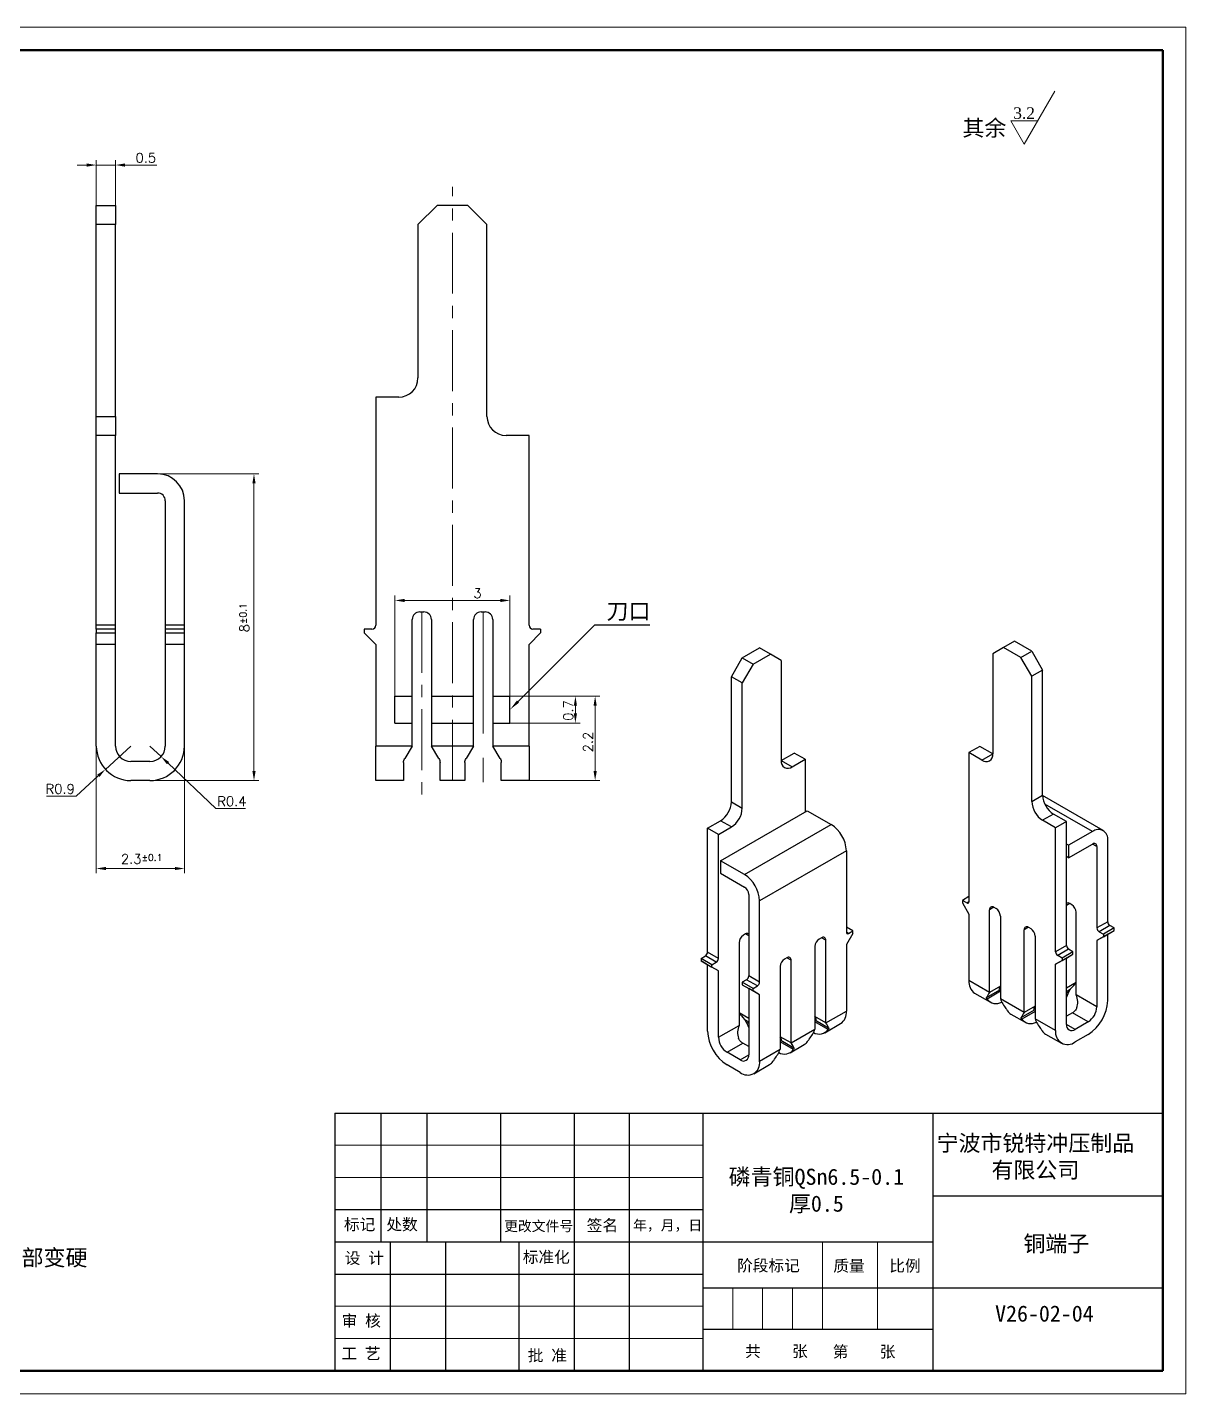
# Model space of a CAD drawing. Header units: millimetres. Extents: x 2517 to 6633, y 792 to 3241.
# Drawn here: x 3887.32 to 3917.55, y 1156.19 to 1191.83 of the extents above; entities that cross this region are included whole.
import ezdxf

# ---------------------------------------------------------------- set-up
doc = ezdxf.new("R2010")
doc.units = ezdxf.units.MM
doc.linetypes.add('CENTER', pattern=[50.8, 31.75, -6.35, 6.35, -6.35])
for name, color, linetype, lineweight in [('AM_5', 3, 'Continuous', 25), ('中心线', 1, 'CENTER', 9), ('实线', 7, 'Continuous', 25), ('尺寸标注', 2, 'Continuous', 9), ('引导线', 6, 'Continuous', 9), ('文本', 3, 'Continuous', 15), ('粗实线', 9, 'Continuous', 50)]:
    doc.layers.add(name, color=color, linetype=linetype, lineweight=lineweight)
doc.styles.add('st', font='txt.shx')
doc.styles.get("Standard").update_dxf_attribs({"font": 'simfang.ttf'})
doc.dimstyles.new('st0.1', dxfattribs={"dimscale": 0.1, "dimtxt": 2.5, "dimasz": 2.5, "dimexe": 1.25, "dimexo": 0, "dimtad": 1, "dimtoh": 1, "dimdec": 3, "dimdsep": 46, "dimtxsty": 'st', "dimcen": 0, "dimclrd": 256, "dimclre": 256, "dimclrt": 256, "dimadec": 4, "dimazin": 2, "dimtfac": 1, "dimtdec": 3, "dimtmove": 0, "dimatfit": 1, "dimfxl": 0, "dimlwd": -1, "dimlwe": -1, "dimarcsym": 0})

# ---------------------------------------------------------------- blocks, each defined once
blk = doc.blocks.new('*D256')
at = {"layer": 'Defpoints', "color": 0, "ltscale": 0.1, "transparency": 16777216}
for p in [(3890.72, 1180.178), (3893.235, 1180.178), (3890.32, 1172.178)]:
    blk.add_point(p, dxfattribs=at)
at = {"layer": '尺寸标注', "ltscale": 0.1, "transparency": 16777216}
for p, q in [((3890.72, 1180.178), (3893.36, 1180.178)), ((3893.235, 1172.428), (3893.235, 1179.928)), ((3890.32, 1172.178), (3893.36, 1172.178))]:
    blk.add_line(p, q, dxfattribs=at)
for points in [[(3893.193, 1179.928), (3893.277, 1179.928), (3893.235, 1180.178)], [(3893.193, 1172.428), (3893.277, 1172.428), (3893.235, 1172.178)]]:
    blk.add_solid(points, dxfattribs=at)
at = {"layer": '尺寸标注', "ltscale": 0.1, "transparency": 16777216, "insert": (3892.985, 1176.426), "char_height": 0.25, "attachment_point": 5, "rotation": 90, "style": 'st'}
blk.add_mtext('8{}{\\A0;{\\H1.5x;}{\\A2;\\H0.71x;\\C3;%%p0.1}}', dxfattribs=at)
blk = doc.blocks.new('*D261')
at = {"layer": 'Defpoints', "color": 0, "ltscale": 0.1, "transparency": 16777216}
for p in [(3890.02, 1173.078), (3889.357, 1172.47)]:
    blk.add_point(p, dxfattribs=at)
at = {"layer": '尺寸标注', "ltscale": 0.1, "transparency": 16777216}
for p, q in [((3890.02, 1173.078), (3889.357, 1172.47)), ((3889.173, 1172.301), (3888.595, 1171.771)), ((3888.595, 1171.771), (3887.824, 1171.771))]:
    blk.add_line(p, q, dxfattribs=at)
blk.add_solid([(3889.145, 1172.332), (3889.201, 1172.27), (3889.357, 1172.47)], dxfattribs=at)
at = {"layer": '尺寸标注', "ltscale": 0.1, "transparency": 16777216, "insert": (3888.179, 1171.959), "char_height": 0.25, "attachment_point": 5, "style": 'st'}
blk.add_mtext('R0.9', dxfattribs=at)
blk = doc.blocks.new('*D262')
at = {"layer": 'Defpoints', "color": 0, "ltscale": 0.1, "transparency": 16777216}
for p in [(3890.52, 1173.078), (3890.811, 1172.803)]:
    blk.add_point(p, dxfattribs=at)
at = {"layer": '尺寸标注', "ltscale": 0.1, "transparency": 16777216}
for p, q in [((3890.52, 1173.078), (3890.811, 1172.803)), ((3890.993, 1172.631), (3892.243, 1171.449)), ((3892.243, 1171.449), (3893.014, 1171.449))]:
    blk.add_line(p, q, dxfattribs=at)
blk.add_solid([(3891.021, 1172.662), (3890.964, 1172.601), (3890.811, 1172.803)], dxfattribs=at)
at = {"layer": '尺寸标注', "ltscale": 0.1, "transparency": 16777216, "insert": (3892.659, 1171.637), "char_height": 0.25, "attachment_point": 5, "style": 'st'}
blk.add_mtext('R0.4', dxfattribs=at)
blk = doc.blocks.new('*D263')
at = {"layer": 'Defpoints', "color": 0, "ltscale": 0.1, "transparency": 16777216}
for p in [(3889.12, 1173.078), (3891.42, 1173.078), (3891.42, 1169.883)]:
    blk.add_point(p, dxfattribs=at)
at = {"layer": '尺寸标注', "ltscale": 0.1, "transparency": 16777216}
for p, q in [((3889.12, 1173.078), (3889.12, 1169.758)), ((3891.42, 1173.078), (3891.42, 1169.758)), ((3889.37, 1169.883), (3891.17, 1169.883))]:
    blk.add_line(p, q, dxfattribs=at)
for points in [[(3889.37, 1169.925), (3889.37, 1169.842), (3889.12, 1169.883)], [(3891.17, 1169.925), (3891.17, 1169.842), (3891.42, 1169.883)]]:
    blk.add_solid(points, dxfattribs=at)
at = {"layer": '尺寸标注', "ltscale": 0.1, "transparency": 16777216, "insert": (3890.306, 1170.133), "char_height": 0.25, "attachment_point": 5, "style": 'st'}
blk.add_mtext('2.3{}{\\A0;{\\H1.5x;}{\\A2;\\H0.71x;\\C3;%%p0.1}}', dxfattribs=at)
blk = doc.blocks.new('*D264')
at = {"layer": 'Defpoints', "color": 0, "ltscale": 0.1, "transparency": 16777216}
for p in [(3889.62, 1188.233), (3889.12, 1187.178), (3889.62, 1187.178)]:
    blk.add_point(p, dxfattribs=at)
at = {"layer": '尺寸标注', "ltscale": 0.1, "transparency": 16777216}
for p, q in [((3889.12, 1187.178), (3889.12, 1188.358)), ((3889.62, 1187.178), (3889.62, 1188.358)), ((3888.87, 1188.233), (3888.62, 1188.233)), ((3889.12, 1188.233), (3889.62, 1188.233)), ((3889.87, 1188.233), (3890.704, 1188.233))]:
    blk.add_line(p, q, dxfattribs=at)
for points in [[(3888.87, 1188.275), (3888.87, 1188.191), (3889.12, 1188.233)], [(3889.87, 1188.275), (3889.87, 1188.191), (3889.62, 1188.233)]]:
    blk.add_solid(points, dxfattribs=at)
at = {"layer": '尺寸标注', "ltscale": 0.1, "transparency": 16777216, "insert": (3890.412, 1188.42), "char_height": 0.25, "attachment_point": 5, "style": 'st'}
blk.add_mtext('0.5', dxfattribs=at)
blk = doc.blocks.new('*D268')
at = {"layer": 'Defpoints', "color": 0, "ltscale": 0.1, "transparency": 16777216}
for p in [(3899.914, 1174.378), (3901.622, 1174.378), (3899.914, 1173.678)]:
    blk.add_point(p, dxfattribs=at)
at = {"layer": '尺寸标注', "ltscale": 0.1, "transparency": 16777216}
for p, q in [((3899.914, 1174.378), (3901.747, 1174.378)), ((3901.622, 1173.928), (3901.622, 1174.128)), ((3899.914, 1173.678), (3901.747, 1173.678))]:
    blk.add_line(p, q, dxfattribs=at)
for points in [[(3901.58, 1174.128), (3901.663, 1174.128), (3901.622, 1174.378)], [(3901.58, 1173.928), (3901.663, 1173.928), (3901.622, 1173.678)]]:
    blk.add_solid(points, dxfattribs=at)
at = {"layer": '尺寸标注', "ltscale": 0.1, "transparency": 16777216, "insert": (3901.434, 1174.004), "char_height": 0.25, "attachment_point": 5, "rotation": 90, "style": 'st'}
blk.add_mtext('0.7', dxfattribs=at)
blk = doc.blocks.new('*D269')
at = {"layer": 'Defpoints', "color": 0, "ltscale": 0.1, "transparency": 16777216}
for p in [(3899.914, 1174.378), (3900.414, 1172.178), (3902.137, 1172.178)]:
    blk.add_point(p, dxfattribs=at)
at = {"layer": '尺寸标注', "ltscale": 0.1, "transparency": 16777216}
for p, q in [((3899.914, 1174.378), (3902.262, 1174.378)), ((3902.137, 1174.128), (3902.137, 1172.428)), ((3900.414, 1172.178), (3902.262, 1172.178))]:
    blk.add_line(p, q, dxfattribs=at)
for points in [[(3902.095, 1174.128), (3902.179, 1174.128), (3902.137, 1174.378)], [(3902.095, 1172.428), (3902.179, 1172.428), (3902.137, 1172.178)]]:
    blk.add_solid(points, dxfattribs=at)
at = {"layer": '尺寸标注', "ltscale": 0.1, "transparency": 16777216, "insert": (3901.949, 1173.183), "char_height": 0.25, "attachment_point": 5, "rotation": 90, "style": 'st'}
blk.add_mtext('2.2', dxfattribs=at)
blk = doc.blocks.new('*S514')
at = {"layer": 'AM_5', "color": 3, "ltscale": 0.1}
for p, q in [((3902.12, 1176.235), (3900.126, 1174.24)), ((3902.27, 1176.235), (3902.12, 1176.235)), ((3903.563, 1176.235), (3902.27, 1176.235))]:
    blk.add_line(p, q, dxfattribs=at)
at = {"layer": 'AM_5', "color": 3, "linetype": 'Continuous', "ltscale": 0.1}
blk.add_trace([(3900.098, 1174.268), (3900.154, 1174.212), (3899.914, 1174.028)], dxfattribs=at)
blk = doc.blocks.new('*D273')
at = {"layer": 'Defpoints', "color": 0, "ltscale": 0.1, "transparency": 16777216}
for p in [(3899.914, 1176.876), (3896.914, 1174.378), (3899.914, 1174.378)]:
    blk.add_point(p, dxfattribs=at)
at = {"layer": '尺寸标注', "ltscale": 0.1, "transparency": 16777216}
for p, q in [((3896.914, 1174.378), (3896.914, 1177.001)), ((3897.164, 1176.876), (3899.664, 1176.876)), ((3899.914, 1174.378), (3899.914, 1177.001))]:
    blk.add_line(p, q, dxfattribs=at)
for points in [[(3897.164, 1176.918), (3897.164, 1176.834), (3896.914, 1176.876)], [(3899.664, 1176.918), (3899.664, 1176.834), (3899.914, 1176.876)]]:
    blk.add_solid(points, dxfattribs=at)
at = {"layer": '尺寸标注', "ltscale": 0.1, "transparency": 16777216, "insert": (3899.067, 1177.063), "char_height": 0.25, "attachment_point": 5, "style": 'st'}
blk.add_mtext('3', dxfattribs=at)

msp = doc.modelspace()

# ---------------------------------------------------------------- linework, layer by layer
at = {"color": 7, "linetype": 'Continuous', "lineweight": 25}
for p, q in [((3889.1204, 1187.1781), (3889.6204, 1187.1781)), ((3889.1204, 1186.6781), (3889.1204, 1187.1781)), ((3889.6204, 1187.1781), (3889.6204, 1186.6781)), ((3898.0136, 1187.1781), (3897.5136, 1186.6781)), ((3898.8136, 1187.1781), (3898.0136, 1187.1781)), ((3899.3136, 1186.6781), (3898.8136, 1187.1781)), ((3889.6204, 1186.6781), (3889.1204, 1186.6781)), ((3889.1204, 1181.6781), (3889.1204, 1186.6781)), ((3889.6204, 1181.6781), (3889.6204, 1186.6781)), ((3897.5136, 1186.6781), (3897.5136, 1182.6781)), ((3899.3136, 1181.6781), (3899.3136, 1186.6781)), ((3896.4136, 1182.1781), (3896.4136, 1176.2281)), ((3897.0136, 1182.1781), (3896.4136, 1182.1781)), ((3889.1204, 1181.6781), (3889.6204, 1181.6781)), ((3889.1204, 1181.1781), (3889.1204, 1181.6781)), ((3889.6204, 1181.6781), (3889.6204, 1181.1781)), ((3889.6204, 1181.1781), (3889.1204, 1181.1781)), ((3889.1204, 1176.2281), (3889.1204, 1181.1781)), ((3889.6204, 1176.2281), (3889.6204, 1181.1781)), ((3900.4136, 1181.1781), (3899.8136, 1181.1781)), ((3900.4136, 1176.2281), (3900.4136, 1181.1781)), ((3890.7204, 1180.1781), (3889.7204, 1180.1781)), ((3889.7204, 1180.1781), (3889.7204, 1179.6781)), ((3889.7204, 1179.6781), (3890.7204, 1179.6781)), ((3890.9204, 1179.4781), (3890.9204, 1176.2281)), ((3891.4204, 1176.2281), (3891.4204, 1179.4781)), ((3897.5636, 1176.5781), (3897.6636, 1176.5781)), ((3899.1636, 1176.5781), (3899.2636, 1176.5781)), ((3889.6204, 1176.2281), (3889.1204, 1176.2281)), ((3889.1204, 1176.1281), (3889.1204, 1176.2281)), ((3889.6204, 1176.1281), (3889.1204, 1176.1281)), ((3889.1204, 1176.1281), (3889.1204, 1176.0281)), ((3889.6204, 1176.1281), (3889.6204, 1176.2281)), ((3889.6204, 1176.0281), (3889.6204, 1176.1281)), ((3891.4204, 1176.2281), (3890.9204, 1176.2281)), ((3890.9204, 1176.2281), (3890.9204, 1176.1281)), ((3890.9204, 1176.1281), (3890.9204, 1176.0281)), ((3891.4204, 1176.1281), (3890.9204, 1176.1281)), ((3891.4204, 1176.1281), (3891.4204, 1176.2281)), ((3891.4204, 1176.0281), (3891.4204, 1176.1281)), ((3896.1136, 1176.1281), (3896.1136, 1176.0281)), ((3896.3136, 1176.1281), (3896.1136, 1176.1281)), ((3897.3636, 1173.0781), (3897.3636, 1176.3781)), ((3897.8636, 1176.3781), (3897.8636, 1173.0781)), ((3898.9636, 1173.0781), (3898.9636, 1176.3781)), ((3899.4636, 1176.3781), (3899.4636, 1173.0781)), ((3900.7136, 1176.1281), (3900.5136, 1176.1281)), ((3900.7136, 1176.1281), (3900.7136, 1176.0281)), ((3889.1204, 1176.0281), (3889.6204, 1176.0281)), ((3889.1204, 1175.7281), (3889.1204, 1176.0281)), ((3889.6204, 1175.7281), (3889.6204, 1176.0281)), ((3890.9204, 1176.0281), (3891.4204, 1176.0281)), ((3890.9204, 1176.0281), (3890.9204, 1175.7281)), ((3891.4204, 1175.7281), (3891.4204, 1176.0281)), ((3896.1136, 1176.0281), (3896.4136, 1175.7281)), ((3900.4136, 1175.7281), (3900.7136, 1176.0281)), ((3913.078, 1175.8123), (3912.7951, 1175.649)), ((3913.5305, 1175.551), (3913.078, 1175.8123)), ((3889.6204, 1175.7281), (3889.1204, 1175.7281)), ((3889.1204, 1173.0781), (3889.1204, 1175.7281)), ((3889.6204, 1173.0781), (3889.6204, 1175.7281)), ((3891.4204, 1175.7281), (3890.9204, 1175.7281)), ((3890.9204, 1175.7281), (3890.9204, 1173.0781)), ((3891.4204, 1173.0781), (3891.4204, 1175.7281)), ((3896.4136, 1175.7281), (3896.4136, 1173.0781)), ((3900.4136, 1173.0781), (3900.4136, 1175.7281)), ((3905.9759, 1175.3771), (3906.4284, 1175.6384)), ((3906.2587, 1175.2139), (3906.7113, 1175.4751)), ((3906.7113, 1175.4751), (3906.4284, 1175.6384)), ((3906.9941, 1175.3118), (3906.7113, 1175.4751)), ((3912.7951, 1175.649), (3912.5123, 1175.4857)), ((3912.5123, 1175.4857), (3912.5123, 1172.8727)), ((3913.2477, 1175.3878), (3912.7951, 1175.649)), ((3913.2477, 1175.3878), (3913.5305, 1175.551)), ((3913.5305, 1175.551), (3913.8134, 1175.0611)), ((3905.693, 1174.8872), (3905.9759, 1175.3771)), ((3905.9759, 1175.3771), (3906.2587, 1175.2139)), ((3906.2587, 1175.2139), (3905.9759, 1174.724)), ((3906.9941, 1175.3118), (3906.9941, 1172.6988)), ((3913.5305, 1174.8979), (3913.2477, 1175.3878)), ((3913.8134, 1175.0611), (3913.5305, 1174.8979)), ((3913.8134, 1171.795), (3913.8134, 1175.0611)), ((3905.9759, 1174.724), (3905.693, 1174.8872)), ((3905.693, 1171.6211), (3905.693, 1174.8872)), ((3905.9759, 1171.4578), (3905.9759, 1174.724)), ((3913.5305, 1171.6317), (3913.5305, 1174.8979)), ((3897.3636, 1173.0781), (3896.4136, 1173.0781)), ((3896.4136, 1172.1781), (3896.4136, 1173.0781)), ((3897.3636, 1173.0781), (3897.1671, 1172.7511)), ((3898.9636, 1173.0781), (3897.8636, 1173.0781)), ((3898.06, 1172.7511), (3897.8636, 1173.0781)), ((3898.9636, 1173.0781), (3898.7671, 1172.7511)), ((3900.4136, 1173.0781), (3899.4636, 1173.0781)), ((3899.66, 1172.7511), (3899.4636, 1173.0781)), ((3900.4136, 1173.0781), (3900.4136, 1172.1781)), ((3912.1729, 1173.0686), (3911.89, 1172.9053)), ((3912.5123, 1172.8727), (3912.1729, 1173.0686)), ((3890.5204, 1172.6781), (3890.0204, 1172.6781)), ((3897.1386, 1172.6481), (3897.1386, 1172.1781)), ((3898.0886, 1172.1781), (3898.0886, 1172.6481)), ((3898.7386, 1172.6481), (3898.7386, 1172.1781)), ((3899.6886, 1172.1781), (3899.6886, 1172.6481)), ((3906.9941, 1172.6988), (3907.3335, 1172.8947)), ((3906.9941, 1172.6988), (3907.277, 1172.5355)), ((3907.277, 1172.5355), (3907.6164, 1172.7314)), ((3907.6164, 1172.7314), (3907.3335, 1172.8947)), ((3907.6164, 1172.7314), (3907.6164, 1171.3597)), ((3911.89, 1172.9053), (3911.89, 1169.0186)), ((3912.2294, 1172.7094), (3911.89, 1172.9053)), ((3912.2294, 1172.7094), (3912.5123, 1172.8727)), ((3890.5204, 1172.1781), (3890.0204, 1172.1781)), ((3897.1386, 1172.1781), (3896.4136, 1172.1781)), ((3898.7386, 1172.1781), (3898.0886, 1172.1781)), ((3900.4136, 1172.1781), (3899.6886, 1172.1781)), ((3905.693, 1171.6211), (3905.9759, 1171.4578)), ((3913.5305, 1171.6317), (3913.8134, 1171.795)), ((3915.3944, 1170.8755), (3913.8134, 1171.7882)), ((3905.0708, 1170.9352), (3905.4102, 1171.1312)), ((3905.4102, 1170.0861), (3907.6729, 1171.3923)), ((3905.693, 1170.9679), (3905.4102, 1171.1312)), ((3907.6729, 1171.3923), (3908.2952, 1171.0331)), ((3914.0962, 1171.3051), (3913.8134, 1171.1418)), ((3914.1528, 1170.9459), (3913.8134, 1171.1418)), ((3914.4356, 1171.1091), (3914.0962, 1171.3051)), ((3905.3536, 1170.772), (3905.0708, 1170.9352)), ((3905.0708, 1167.7017), (3905.0708, 1170.9352)), ((3905.3536, 1170.772), (3905.693, 1170.9679)), ((3906.0324, 1169.7269), (3908.2952, 1171.0331)), ((3914.4356, 1171.1091), (3914.1528, 1170.9459)), ((3914.1528, 1167.7124), (3914.1528, 1170.9459)), ((3914.4356, 1167.8756), (3914.4356, 1171.1091)), ((3915.1144, 1170.8478), (3914.4922, 1170.4886)), ((3905.3536, 1167.5385), (3905.3536, 1170.772)), ((3914.4922, 1170.4886), (3914.4356, 1170.5212)), ((3914.4922, 1170.1619), (3915.1144, 1170.5212)), ((3914.4922, 1170.4886), (3914.4922, 1170.1619)), ((3915.2276, 1170.4558), (3915.2276, 1168.3328)), ((3915.5104, 1168.4961), (3915.5104, 1170.6191)), ((3905.4102, 1170.0861), (3905.4102, 1169.7595)), ((3906.0324, 1169.7269), (3905.4102, 1170.0861)), ((3908.6912, 1170.3472), (3906.4284, 1169.041)), ((3908.6912, 1170.3472), (3908.6912, 1168.2242)), ((3914.4922, 1170.1619), (3914.4356, 1170.1946)), ((3905.4102, 1169.7595), (3906.0324, 1169.4002)), ((3906.1456, 1169.2043), (3906.1456, 1167.0813)), ((3906.4284, 1166.918), (3906.4284, 1169.041)), ((3911.89, 1169.1492), (3911.7203, 1169.0513)), ((3911.7203, 1169.0513), (3911.7203, 1168.9859)), ((3911.8335, 1168.9859), (3911.7203, 1169.0513)), ((3911.7203, 1168.9859), (3911.89, 1168.692)), ((3911.89, 1168.692), (3911.89, 1166.9609)), ((3912.4274, 1166.6507), (3912.4274, 1168.8064)), ((3912.5406, 1168.8717), (3912.5971, 1168.839)), ((3912.7103, 1168.6431), (3912.7103, 1166.4874)), ((3914.577, 1168.937), (3914.5205, 1168.9697)), ((3914.6902, 1166.5854), (3914.6902, 1168.741)), ((3908.8609, 1168.2569), (3908.6912, 1168.3549)), ((3913.3325, 1166.1282), (3913.3325, 1168.2839)), ((3913.4457, 1168.3492), (3913.5022, 1168.3165)), ((3915.5104, 1168.4961), (3915.2276, 1168.3328)), ((3915.567, 1168.3981), (3915.2841, 1168.2348)), ((3915.6801, 1168.3328), (3915.3973, 1168.1695)), ((3915.6801, 1168.3328), (3915.567, 1168.3981)), ((3915.6801, 1168.2675), (3915.6801, 1168.3328)), ((3905.891, 1167.9467), (3905.891, 1165.791)), ((3906.0607, 1168.1753), (3906.0042, 1168.1426)), ((3908.0406, 1168.0773), (3907.9841, 1168.0447)), ((3908.1538, 1165.8563), (3908.1538, 1168.012)), ((3908.8609, 1168.1916), (3908.6912, 1167.8976)), ((3908.7477, 1168.1916), (3908.8609, 1168.2569)), ((3908.8609, 1168.1916), (3908.8609, 1168.2569)), ((3913.6154, 1168.1206), (3913.6154, 1165.9649)), ((3915.5104, 1168.1695), (3915.2276, 1168.0062)), ((3915.3973, 1168.1042), (3915.2276, 1168.0062)), ((3915.2276, 1168.0062), (3915.2276, 1166.2751)), ((3915.2841, 1168.2348), (3915.3973, 1168.1695)), ((3915.3973, 1168.1042), (3915.6801, 1168.2675)), ((3915.3973, 1168.1695), (3915.3973, 1168.1042)), ((3915.5104, 1168.1695), (3915.6801, 1168.2675)), ((3915.5104, 1166.4384), (3915.5104, 1168.1695)), ((3904.9011, 1167.5384), (3905.0142, 1167.6038)), ((3905.2971, 1167.4405), (3905.0142, 1167.6038)), ((3905.3536, 1167.5385), (3905.0708, 1167.7017)), ((3907.8709, 1167.8487), (3907.8709, 1165.693)), ((3908.6912, 1167.8976), (3908.6912, 1166.1666)), ((3914.4356, 1167.8756), (3914.1528, 1167.7124)), ((3914.4922, 1167.7777), (3914.2093, 1167.6144)), ((3914.3225, 1167.5491), (3914.2093, 1167.6144)), ((3914.6053, 1167.7123), (3914.3225, 1167.5491)), ((3914.3225, 1167.4837), (3914.6053, 1167.647)), ((3914.4356, 1167.549), (3914.6053, 1167.647)), ((3914.6053, 1167.7123), (3914.4922, 1167.7777)), ((3914.6053, 1167.647), (3914.6053, 1167.7123)), ((3905.1839, 1167.3752), (3904.9011, 1167.5384)), ((3904.9011, 1167.5384), (3904.9011, 1167.4731)), ((3904.9011, 1167.4731), (3905.1839, 1167.3098)), ((3905.0708, 1167.3751), (3904.9011, 1167.4731)), ((3905.3536, 1167.2118), (3905.0708, 1167.3751)), ((3905.0708, 1165.6441), (3905.0708, 1167.3751)), ((3905.1839, 1167.3752), (3905.2971, 1167.4405)), ((3905.1839, 1167.3098), (3905.1839, 1167.3752)), ((3905.3536, 1167.2118), (3905.1839, 1167.3098)), ((3905.3536, 1165.4808), (3905.3536, 1167.2118)), ((3906.9658, 1167.3262), (3906.9658, 1165.1705)), ((3907.1355, 1167.5548), (3907.079, 1167.5222)), ((3907.2487, 1165.3338), (3907.2487, 1167.4895)), ((3914.4356, 1167.549), (3914.1528, 1167.3857)), ((3914.1528, 1167.3857), (3914.3225, 1167.4837)), ((3914.1528, 1165.6547), (3914.1528, 1167.3857)), ((3914.3225, 1167.5491), (3914.3225, 1167.4837)), ((3914.4356, 1165.818), (3914.4356, 1167.549)), ((3906.089, 1166.9833), (3905.9759, 1166.918)), ((3906.2587, 1166.7547), (3905.9759, 1166.918)), ((3905.9759, 1166.918), (3905.9759, 1166.8527)), ((3906.3719, 1166.82), (3906.089, 1166.9833)), ((3906.4284, 1166.918), (3906.1456, 1167.0813)), ((3912.4274, 1166.6507), (3911.89, 1166.9609)), ((3914.6902, 1166.9119), (3914.4356, 1166.765)), ((3905.9759, 1166.8527), (3906.2587, 1166.6894)), ((3905.9759, 1166.8527), (3906.1456, 1166.7547)), ((3906.4284, 1166.5914), (3906.1456, 1166.7547)), ((3906.1456, 1166.7547), (3906.1456, 1165.0236)), ((3906.2587, 1166.7547), (3906.3719, 1166.82)), ((3906.2587, 1166.6894), (3906.2587, 1166.7547)), ((3906.4284, 1166.5914), (3906.2587, 1166.6894)), ((3906.4284, 1164.8603), (3906.4284, 1166.5914)), ((3912.0392, 1166.6313), (3912.4493, 1166.3945)), ((3912.3511, 1166.5214), (3912.695, 1166.7199)), ((3912.7103, 1166.814), (3912.4274, 1166.6507)), ((3912.695, 1166.7199), (3912.7103, 1166.7218)), ((3915.2276, 1166.2751), (3914.6902, 1166.5854)), ((3908.1538, 1165.8563), (3908.6912, 1166.1666)), ((3913.3325, 1166.1282), (3912.7103, 1166.4874)), ((3913.2562, 1165.9989), (3913.6001, 1166.1974)), ((3913.6154, 1166.2915), (3913.3325, 1166.1282)), ((3913.6001, 1166.1974), (3913.6154, 1166.1993)), ((3905.3536, 1165.4808), (3905.891, 1165.791)), ((3906.1456, 1165.9706), (3905.891, 1166.1176)), ((3908.1538, 1165.8563), (3907.8709, 1166.0196)), ((3907.8709, 1165.9267), (3907.8862, 1165.9256)), ((3907.8862, 1165.9256), (3908.2301, 1165.727)), ((3908.1319, 1165.6002), (3908.542, 1165.8369)), ((3912.9867, 1166.0843), (3913.3544, 1165.872)), ((3914.1528, 1165.6547), (3913.6154, 1165.9649)), ((3914.5899, 1166.1207), (3914.4356, 1166.0316)), ((3915.0013, 1165.8832), (3914.5899, 1166.1207)), ((3915.0013, 1165.8832), (3914.6619, 1165.6873)), ((3907.2487, 1165.3338), (3906.9658, 1165.4971)), ((3907.2487, 1165.3338), (3907.8709, 1165.693)), ((3913.8918, 1165.5618), (3914.3019, 1165.325)), ((3915.0013, 1165.5566), (3914.6619, 1165.3607)), ((3905.5799, 1165.0889), (3905.9913, 1165.3264)), ((3905.9193, 1164.8929), (3905.5799, 1165.0889)), ((3906.1456, 1165.2373), (3905.9913, 1165.3264)), ((3906.4284, 1164.8603), (3906.9658, 1165.1705)), ((3906.9658, 1165.4042), (3906.9811, 1165.4031)), ((3906.9811, 1165.4031), (3907.325, 1165.2045)), ((3907.2268, 1165.0776), (3907.5945, 1165.2899)), ((3905.9193, 1164.5663), (3905.5799, 1164.7622)), ((3906.2793, 1164.5307), (3906.6894, 1164.7674))]:
    msp.add_line(p, q, dxfattribs=at)
at = {"color": 8, "linetype": 'Continuous', "lineweight": 25}
for p, q in [((3915.1144, 1170.8478), (3913.87, 1171.5662)), ((3915.2276, 1170.4558), (3915.1144, 1170.5212)), ((3911.89, 1169.0186), (3911.8335, 1168.9859)), ((3912.5406, 1168.8717), (3912.4274, 1168.8064)), ((3914.5205, 1168.9696), (3914.4356, 1168.9207)), ((3913.4457, 1168.3492), (3913.3325, 1168.2839)), ((3906.1456, 1168.1263), (3906.0607, 1168.1753)), ((3908.1538, 1168.012), (3908.0406, 1168.0773)), ((3908.7477, 1168.1916), (3908.6912, 1168.2242)), ((3907.2487, 1167.4895), (3907.1355, 1167.5548)), ((3912.7103, 1166.6801), (3912.362, 1166.479)), ((3914.4356, 1166.6797), (3914.5443, 1166.7425)), ((3914.5011, 1166.6689), (3914.4356, 1166.6311)), ((3913.6154, 1166.1576), (3913.2671, 1165.9565)), ((3913.6154, 1166.2914), (3913.6154, 1166.2914)), ((3906.0369, 1165.9481), (3906.1456, 1165.8854)), ((3906.1456, 1165.8367), (3906.0801, 1165.8745)), ((3908.2192, 1165.6847), (3907.8709, 1165.8857)), ((3914.6619, 1165.6873), (3914.4356, 1165.8179)), ((3906.9658, 1165.4971), (3906.9659, 1165.4971)), ((3907.3141, 1165.1622), (3906.9658, 1165.3632)), ((3905.9193, 1164.8929), (3906.1456, 1165.0235))]:
    msp.add_line(p, q, dxfattribs=at)
at = {"color": 7, "linetype": 'Continuous', "lineweight": 25, "flags": 128}
for points in [[(3914.4356, 1166.5231), (3914.4645, 1166.5813), (3914.5011, 1166.6689)], [(3906.0801, 1165.8745), (3906.1167, 1165.7869), (3906.1456, 1165.7287)]]:
    msp.add_lwpolyline(points, dxfattribs=at)
at = {"color": 7, "linetype": 'Continuous', "lineweight": 25}
for centre, radius, start, end in [((3897.0136, 1182.6781), 0.5, 270, 0), ((3899.8136, 1181.6781), 0.5, 180, 270), ((3890.7204, 1179.4781), 0.7, 0.00004, 90), ((3890.7204, 1179.4781), 0.2, 0.00004, 90), ((3897.5636, 1176.3781), 0.2, 90, 180), ((3897.6636, 1176.3781), 0.2, 0, 90), ((3899.1636, 1176.3781), 0.2, 90, 180), ((3899.2636, 1176.3781), 0.2, 0, 90), ((3896.3136, 1176.2281), 0.1, 270, 0), ((3900.5136, 1176.2281), 0.1, 180, 270), ((3890.0204, 1173.0781), 0.9, 180, 270), ((3890.0204, 1173.0781), 0.4, 180, 270), ((3890.5204, 1173.0781), 0.4, 270, 0), ((3890.5204, 1173.0781), 0.9, 270, 360), ((3907.1674, 1172.6724), 0.1753, 171.31506, 308.67419), ((3912.339, 1172.8463), 0.1753, 231.32543, 8.68532), ((3905.0815, 1171.6475), 0.6121, 302.4764, 357.5236), ((3914.142, 1171.6581), 0.6121, 182.4764, 237.5236), ((3914.4249, 1171.8214), 0.6121, 182.4763, 237.5237), ((3905.3644, 1171.4842), 0.6121, 302.4763, 357.5237), ((3907.8348, 1170.31), 0.8572, 2.48737, 57.51265), ((3915.2679, 1170.6564), 0.2454, 351.27021, 128.7191), ((3915.1586, 1170.467), 0.0699, 350.78602, 129.20329), ((3905.572, 1169.0038), 0.8572, 2.48715, 57.51287), ((3905.8999, 1169.1931), 0.2459, 2.6055, 57.39452), ((3911.8555, 1169.013), 0.0349, 230.79671, 9.21404), ((3912.4964, 1168.8175), 0.0699, 50.79671, 189.21404), ((3912.4646, 1168.6319), 0.2459, 2.60548, 57.39452), ((3914.4745, 1168.9081), 0.0769, 53.23459, 120.35792), ((3914.4445, 1168.7299), 0.2459, 2.60552, 57.39453), ((3913.4015, 1168.295), 0.0699, 50.79671, 189.21404), ((3913.3697, 1168.1094), 0.2459, 2.60548, 57.39452), ((3915.3504, 1168.3384), 0.1229, 182.60552, 237.39453), ((3915.6332, 1168.5017), 0.1229, 182.60552, 237.39453), ((3906.1367, 1167.9355), 0.2459, 122.60548, 177.39452), ((3906.1066, 1168.1161), 0.0749, 58.63802, 127.76997), ((3908.1166, 1167.8375), 0.2459, 122.60548, 177.39456), ((3908.0848, 1168.0232), 0.0699, 350.78599, 129.20325), ((3908.7257, 1168.2186), 0.0349, 170.78655, 309.2027), ((3904.948, 1167.7073), 0.1229, 302.60548, 357.39452), ((3907.1797, 1167.5007), 0.0699, 350.78599, 129.20325), ((3914.2756, 1167.7179), 0.1229, 182.60548, 237.39452), ((3914.5584, 1167.8812), 0.1229, 182.60548, 237.39452), ((3905.2308, 1167.544), 0.1229, 302.60548, 357.39452), ((3907.2115, 1167.315), 0.2459, 122.60548, 177.39456), ((3906.0228, 1167.0869), 0.1229, 302.60548, 357.39456), ((3906.3056, 1166.9236), 0.1229, 302.60548, 357.39456), ((3912.2569, 1166.9284), 0.3683, 174.92816, 233.75965), ((3908.3445, 1166.1249), 0.3492, 304.45505, 6.85713), ((3912.6002, 1166.6567), 0.2972, 216.71326, 300.18388), ((3913.1147, 1166.3039), 0.2542, 212.10439, 239.75824), ((3914.4082, 1166.4869), 1.1033, 302.52015, 357.47984), ((3914.7363, 1166.2975), 0.4918, 302.60548, 357.39452), ((3913.5053, 1166.1342), 0.2972, 216.71326, 300.18388), ((3914.5736, 1165.7956), 0.1397, 170.78596, 309.20329), ((3906.173, 1165.6926), 1.1033, 182.52009, 237.47991), ((3905.8449, 1165.5031), 0.4918, 182.60548, 237.39452), ((3907.981, 1165.8623), 0.2972, 239.81612, 323.28674), ((3914.0198, 1165.7814), 0.2542, 212.10439, 239.75824), ((3914.4642, 1165.6061), 0.3152, 171.13638, 308.85287), ((3907.0759, 1165.3398), 0.2972, 239.81612, 323.28674), ((3907.4665, 1165.5095), 0.2542, 300.24176, 327.89561), ((3906.0076, 1165.0012), 0.1397, 230.79671, 9.21404), ((3906.117, 1164.8117), 0.3152, 231.1474, 8.86335), ((3906.5614, 1164.987), 0.2542, 300.24176, 327.89561)]:
    msp.add_arc(centre, radius, start, end, dxfattribs=at)
for centre, major_axis, ratio, start_param, end_param in [((3914.1811, 1166.618), (0.5854, 0.4911), 0.2046601, 5.2003377, 5.5720857), ((3912.9366, 1166.9446), (0.5854, 0.4911), 0.2046601, 2.4304931, 2.8022412), ((3912.9366, 1166.9446), (0.2602, 0.2183), 0.2046601, 2.4304931, 3.3872034), ((3914.4639, 1166.4548), (-0.0891, 0.3588), 0.6926046, 3.9522698, 4.9089802), ((3913.2194, 1166.7813), (-0.2006, 0.8072), 0.6926046, 1.7673875, 2.1391356), ((3913.8416, 1166.4221), (0.2602, 0.2183), 0.2046601, 2.4304931, 3.3872034), ((3906.1173, 1165.6604), (0.0891, 0.3588), 0.6926046, 1.3742052, 2.3309155), ((3906.4001, 1165.8237), (0.5854, -0.4911), 0.2046601, 3.8526922, 4.2244403), ((3907.6447, 1166.1502), (0.2602, -0.2183), 0.2046601, 6.0375745, 6.9942849), ((3907.6447, 1166.1502), (0.5854, -0.4911), 0.2046601, 0.3393515, 0.7110995), ((3913.8416, 1166.4221), (0.5854, 0.4911), 0.2046601, 2.4304931, 2.8022412), ((3914.1245, 1166.2588), (-0.2006, 0.8072), 0.6926046, 1.7673875, 2.1391356), ((3906.7396, 1165.6277), (0.2602, -0.2183), 0.2046601, 6.0375745, 6.9942849), ((3907.3618, 1165.9869), (0.2006, 0.8072), 0.6926046, 4.1440497, 4.5157978), ((3906.4567, 1165.4644), (0.2006, 0.8072), 0.6926046, 4.1440497, 4.5157978), ((3906.7396, 1165.6277), (0.5854, -0.4911), 0.2046601, 0.3393515, 0.7110995)]:
    msp.add_ellipse(centre, major_axis=major_axis, ratio=ratio, start_param=start_param, end_param=end_param, dxfattribs=at)
for points in [[(3897.1386, 1172.6481), (3897.1386, 1172.683), (3897.1477, 1172.7188), (3897.1671, 1172.7511)], [(3898.06, 1172.7511), (3898.0794, 1172.7188), (3898.0886, 1172.6831), (3898.0886, 1172.6481)], [(3898.7386, 1172.6481), (3898.7386, 1172.683), (3898.7477, 1172.7188), (3898.7671, 1172.7511)], [(3899.66, 1172.7511), (3899.6794, 1172.7188), (3899.6886, 1172.6831), (3899.6886, 1172.6481)], [(3912.362, 1166.479), (3912.3513, 1166.4956), (3912.3472, 1166.5107), (3912.3511, 1166.5214)], [(3914.5443, 1166.7425), (3914.5261, 1166.7235), (3914.5118, 1166.6979), (3914.5011, 1166.6689)], [(3912.8562, 1166.2298), (3912.8743, 1166.2064), (3912.8887, 1166.1854), (3912.8994, 1166.1688)], [(3906.0801, 1165.8745), (3906.0694, 1165.9035), (3906.055, 1165.9292), (3906.0369, 1165.9481)], [(3913.2671, 1165.9565), (3913.2564, 1165.9731), (3913.2523, 1165.9882), (3913.2562, 1165.9989)], [(3907.6818, 1165.3744), (3907.6925, 1165.391), (3907.7069, 1165.4121), (3907.725, 1165.4354)], [(3908.2301, 1165.727), (3908.234, 1165.7163), (3908.2299, 1165.7013), (3908.2192, 1165.6847)], [(3913.7613, 1165.7073), (3913.7794, 1165.6839), (3913.7938, 1165.6629), (3913.8045, 1165.6463)], [(3907.325, 1165.2045), (3907.3289, 1165.1938), (3907.3249, 1165.1788), (3907.3141, 1165.1622)], [(3906.7767, 1164.8519), (3906.7874, 1164.8685), (3906.8018, 1164.8896), (3906.8199, 1164.9129)]]:
    msp.add_open_spline(points, degree=3, dxfattribs=at)
for points in [[(3914.7054, 1166.2523), (3914.6949, 1166.2224), (3914.6771, 1166.1962), (3914.6363, 1166.1521), (3914.6135, 1166.1343), (3914.5899, 1166.1207)], [(3905.9913, 1165.3264), (3905.9677, 1165.34), (3905.945, 1165.3576), (3905.9039, 1165.4021), (3905.8864, 1165.428), (3905.8758, 1165.458)]]:
    msp.add_open_spline(points, degree=3, knots=[0, 0, 0, 0, 0.5, 0.5, 1, 1, 1, 1], dxfattribs=at)
at = {"layer": '中心线', "ltscale": 0.05}
for p, q in [((3898.4136, 1172.1781), (3898.4136, 1187.6625)), ((3897.6136, 1176.5781), (3897.6136, 1171.6677))]:
    msp.add_line(p, q, dxfattribs=at)
at = {"layer": '中心线', "ltscale": 0.1}
msp.add_line((3899.2136, 1176.5781), (3899.2136, 1171.6286), dxfattribs=at)
at = {"layer": '实线', "ltscale": 0.1}
for p, q in [((3896.9136, 1174.3781), (3897.3636, 1174.3781)), ((3896.9136, 1173.6781), (3896.9136, 1174.3781)), ((3897.8636, 1174.3781), (3898.9636, 1174.3781)), ((3899.4636, 1174.3781), (3899.9136, 1174.3781)), ((3899.9136, 1173.6781), (3899.9136, 1174.3781)), ((3896.9136, 1173.6781), (3897.3636, 1173.6781)), ((3897.8636, 1173.6781), (3898.9636, 1173.6781)), ((3899.4636, 1173.6781), (3899.9136, 1173.6781))]:
    msp.add_line(p, q, dxfattribs=at)
at = {"layer": '实线'}
for p, q in [((3916.9458, 1163.5051), (3916.9458, 1173.5851)), ((3895.3458, 1163.5051), (3916.9458, 1163.5051)), ((3895.3481, 1163.5051), (3895.3481, 1156.7851)), ((3896.5481, 1163.5051), (3896.5481, 1160.1451)), ((3897.7481, 1163.5051), (3897.7481, 1160.1451)), ((3899.6681, 1163.5051), (3899.6681, 1160.1451)), ((3901.5881, 1163.5051), (3901.5881, 1156.7851)), ((3903.0281, 1163.5051), (3903.0281, 1156.7851)), ((3904.9481, 1163.5051), (3904.9481, 1156.7851)), ((3910.9458, 1163.5051), (3910.9458, 1156.7851)), ((3916.9458, 1156.7851), (3916.9458, 1163.5051)), ((3916.9458, 1156.7851), (3916.9458, 1163.5051)), ((3916.9458, 1156.7851), (3916.9458, 1163.5051)), ((3916.9458, 1156.7851), (3916.9458, 1163.5051)), ((3910.9458, 1161.3451), (3916.9458, 1161.3451)), ((3895.3458, 1160.9851), (3904.9481, 1160.9851)), ((3895.3458, 1160.1451), (3904.9481, 1160.1451)), ((3896.7881, 1160.1451), (3896.7881, 1156.7851)), ((3898.2281, 1160.1451), (3898.2281, 1156.7851)), ((3900.1481, 1160.1451), (3900.1481, 1156.7851)), ((3904.9481, 1160.1451), (3910.9458, 1160.1451)), ((3895.3458, 1159.3051), (3904.9481, 1159.3051)), ((3904.9481, 1158.9451), (3916.9458, 1158.9451)), ((3904.9481, 1157.8651), (3910.9458, 1157.8651)), ((3895.3458, 1156.7851), (3916.9458, 1156.7851))]:
    msp.add_line(p, q, dxfattribs=at)
at = {"layer": '引导线'}
for p, q in [((3867.1458, 1191.8251), (3917.5458, 1191.8251)), ((3892.3458, 1191.8251), (3917.5458, 1191.8251)), ((3892.3458, 1191.8251), (3917.5458, 1191.8251)), ((3917.5458, 1156.1851), (3917.5458, 1191.8251)), ((3895.3458, 1162.6651), (3904.9481, 1162.6651)), ((3895.3458, 1161.8251), (3904.9481, 1161.8251)), ((3895.3458, 1158.4651), (3904.9481, 1158.4651)), ((3895.3458, 1157.6251), (3904.9481, 1157.6251)), ((3867.1458, 1156.1851), (3917.5458, 1156.1851))]:
    msp.add_line(p, q, dxfattribs=at)
at = {"layer": '文本'}
for p, q in [((3913.3292, 1188.78), (3914.1274, 1190.1624)), ((3913.6784, 1189.3848), (3912.9801, 1189.3848)), ((3912.9801, 1189.3848), (3913.3292, 1188.78))]:
    msp.add_line(p, q, dxfattribs=at)
at = {"layer": '文本', "ltscale": 0.2}
for p, q in [((3908.0658, 1160.1451), (3908.0658, 1157.8651)), ((3909.5058, 1160.1451), (3909.5058, 1157.8651)), ((3905.7258, 1158.9451), (3905.7258, 1157.8651)), ((3906.5058, 1158.9451), (3906.5058, 1157.8651)), ((3907.2858, 1158.9451), (3907.2858, 1157.8651))]:
    msp.add_line(p, q, dxfattribs=at)
at = {"layer": '粗实线'}
for p, q in [((3870.1458, 1191.2251), (3916.9458, 1191.2251)), ((3916.9458, 1156.7851), (3916.9458, 1191.2251)), ((3870.1458, 1156.7851), (3916.9458, 1156.7851))]:
    msp.add_line(p, q, dxfattribs=at)

# ---------------------------------------------------------------- block references
at = {"layer": 'AM_5', "ltscale": 0.1}
msp.add_blockref('*S514', (0, 0), dxfattribs=at)

# ---------------------------------------------------------------- texts
at = {"layer": '实线', "char_height": 0.42, "attachment_point": 5}
for s, insert, width in [('刀口', (3903.0047, 1176.5732), 7.581576), ('宁波市锐特冲压制品\\P有限公司', (3913.6244, 1162.348), 7.581576), ('磷青铜QSn6.5-0.1\\P厚0.5', (3907.9089, 1161.4702), 4.72452), ('  铜端子', (3913.8858, 1160.0757), 7.581576), ('V26-02-04', (3913.8592, 1158.2716), 5.5203)]:
    msp.add_mtext(s, dxfattribs=dict(at, insert=insert, width=width))
at = {"layer": '文本'}
for s, insert, char_height, width, attachment_point in [('{\\fTimes New Roman|b0|i0|c0|p18;3.2}', (3913.0471, 1189.7382), 0.3, 1.752, 1), ('其余', (3912.2935, 1188.9438), 0.42, 7.581576, 8), ('{\\fSimSun|b0|i0|c134|p2;\\H0.875x;技术要求\\P1.表面无毛刺，碰伤等缺陷；\\P2.未注公差按下表执行；\\P3.表面镀锡；\\P4.刀口：在折弯前冲压，使之局部变硬\\H3.5714x;\\P\\Ftxt|c134;\\H0.3x;      }', (3879.1521, 1162.7443), 0.48, 38.410487, 1)]:
    msp.add_mtext(s, dxfattribs=dict(at, insert=insert, char_height=char_height, width=width, attachment_point=attachment_point))
at = {"layer": '文本', "ltscale": 0.2, "attachment_point": 5}
for s, insert, char_height, width in [('标记', (3895.9919, 1160.5841), 0.3, 1.741392), ('处数', (3897.0983, 1160.5815), 0.3, 1.741392), ('更改文件号', (3900.662, 1160.5418), 0.264, 3.86258), ('签名', (3902.3257, 1160.5609), 0.3, 1.741392), ('年，月，日', (3904.0288, 1160.5583), 0.264, 1.741392), ('设 计', (3896.1146, 1159.7059), 0.3, 1.741392), ('标准化', (3900.8623, 1159.7332), 0.3, 1.741392), ('阶段标记', (3906.659, 1159.5106), 0.3, 1.741392), ('质量', (3908.7606, 1159.5036), 0.3, 1.741392), ('比例', (3910.2211, 1159.5036), 0.3, 1.741392), ('审 核', (3896.0326, 1158.069), 0.3, 1.741392), ('工 艺', (3896.0279, 1157.2233), 0.3, 1.741392), ('批 准', (3900.8896, 1157.1673), 0.3, 1.741392), ('共    张', (3906.8667, 1157.2747), 0.3, 1.741392), ('第    张', (3909.1546, 1157.2639), 0.3, 1.741392)]:
    msp.add_mtext(s, dxfattribs=dict(at, insert=insert, char_height=char_height, width=width))

# ---------------------------------------------------------------- dimensions: what is measured, and where the dimension line sits
at = {"layer": '尺寸标注', "ltscale": 0.1}
for base, p1, p2, picture, middle in [((3889.6204, 1188.2329), (3889.1204, 1187.1781), (3889.6204, 1187.1781), '*D264', (3890.4121, 1188.2329)), ((3899.9136, 1176.876), (3896.9136, 1174.3781), (3899.9136, 1174.3781), '*D273', (3899.0667, 1176.876))]:
    dim = msp.add_linear_dim(base=base, p1=p1, p2=p2, dimstyle='st0.1', dxfattribs=at)
    dim.commit()
    dim.dimension.update_dxf_attribs({"geometry": picture, "text_midpoint": middle, "dimtype": 160})
dim = msp.add_linear_dim(base=(3893.2352, 1180.1781), p1=(3890.3204, 1172.1781), p2=(3890.7204, 1180.1781), angle=90, text='<>{}{\\A0;{\\H1.5x;}{\\A2;\\H0.71x;\\C3;%%p0.1}}', dimstyle='st0.1', override={"dimtp": 0.1, "dimtm": 0.1, "dimtdec": 3, "dimtzin": 8}, dxfattribs=at)
dim.commit()
dim.dimension.update_dxf_attribs({"geometry": '*D256', "text_midpoint": (3893.2352, 1176.4261), "dimtype": 160})
for base, p1, p2, picture, middle in [((3901.6217, 1174.3781), (3899.9136, 1173.6781), (3899.9136, 1174.3781), '*D268', (3901.6217, 1174.0037)), ((3902.137, 1172.1781), (3899.9136, 1174.3781), (3900.4136, 1172.1781), '*D269', (3902.137, 1173.1826))]:
    dim = msp.add_linear_dim(base=base, p1=p1, p2=p2, angle=90, dimstyle='st0.1', dxfattribs=at)
    dim.commit()
    dim.dimension.update_dxf_attribs({"geometry": picture, "text_midpoint": middle, "dimtype": 160})
for center, mpoint, picture, middle in [((3890.0204, 1173.0781), (3889.3571, 1172.4698), '*D261', (3888.1785, 1171.7712)), ((3890.5204, 1173.0781), (3890.811, 1172.8032), '*D262', (3892.6594, 1171.4495))]:
    dim = msp.add_radius_dim(center=center, mpoint=mpoint, dimstyle='st0.1', dxfattribs=at)
    dim.commit()
    dim.dimension.update_dxf_attribs({"geometry": picture, "text_midpoint": middle, "dimtype": 164})
dim = msp.add_linear_dim(base=(3891.4204, 1169.8833), p1=(3889.1204, 1173.0781), p2=(3891.4204, 1173.0781), text='<>{}{\\A0;{\\H1.5x;}{\\A2;\\H0.71x;\\C3;%%p0.1}}', dimstyle='st0.1', override={"dimtp": 0.1, "dimtm": 0.1, "dimtdec": 3, "dimtzin": 8}, dxfattribs=at)
dim.commit()
dim.dimension.update_dxf_attribs({"geometry": '*D263', "text_midpoint": (3890.3062, 1169.8833), "dimtype": 160})

doc.saveas('drawing.dxf')
